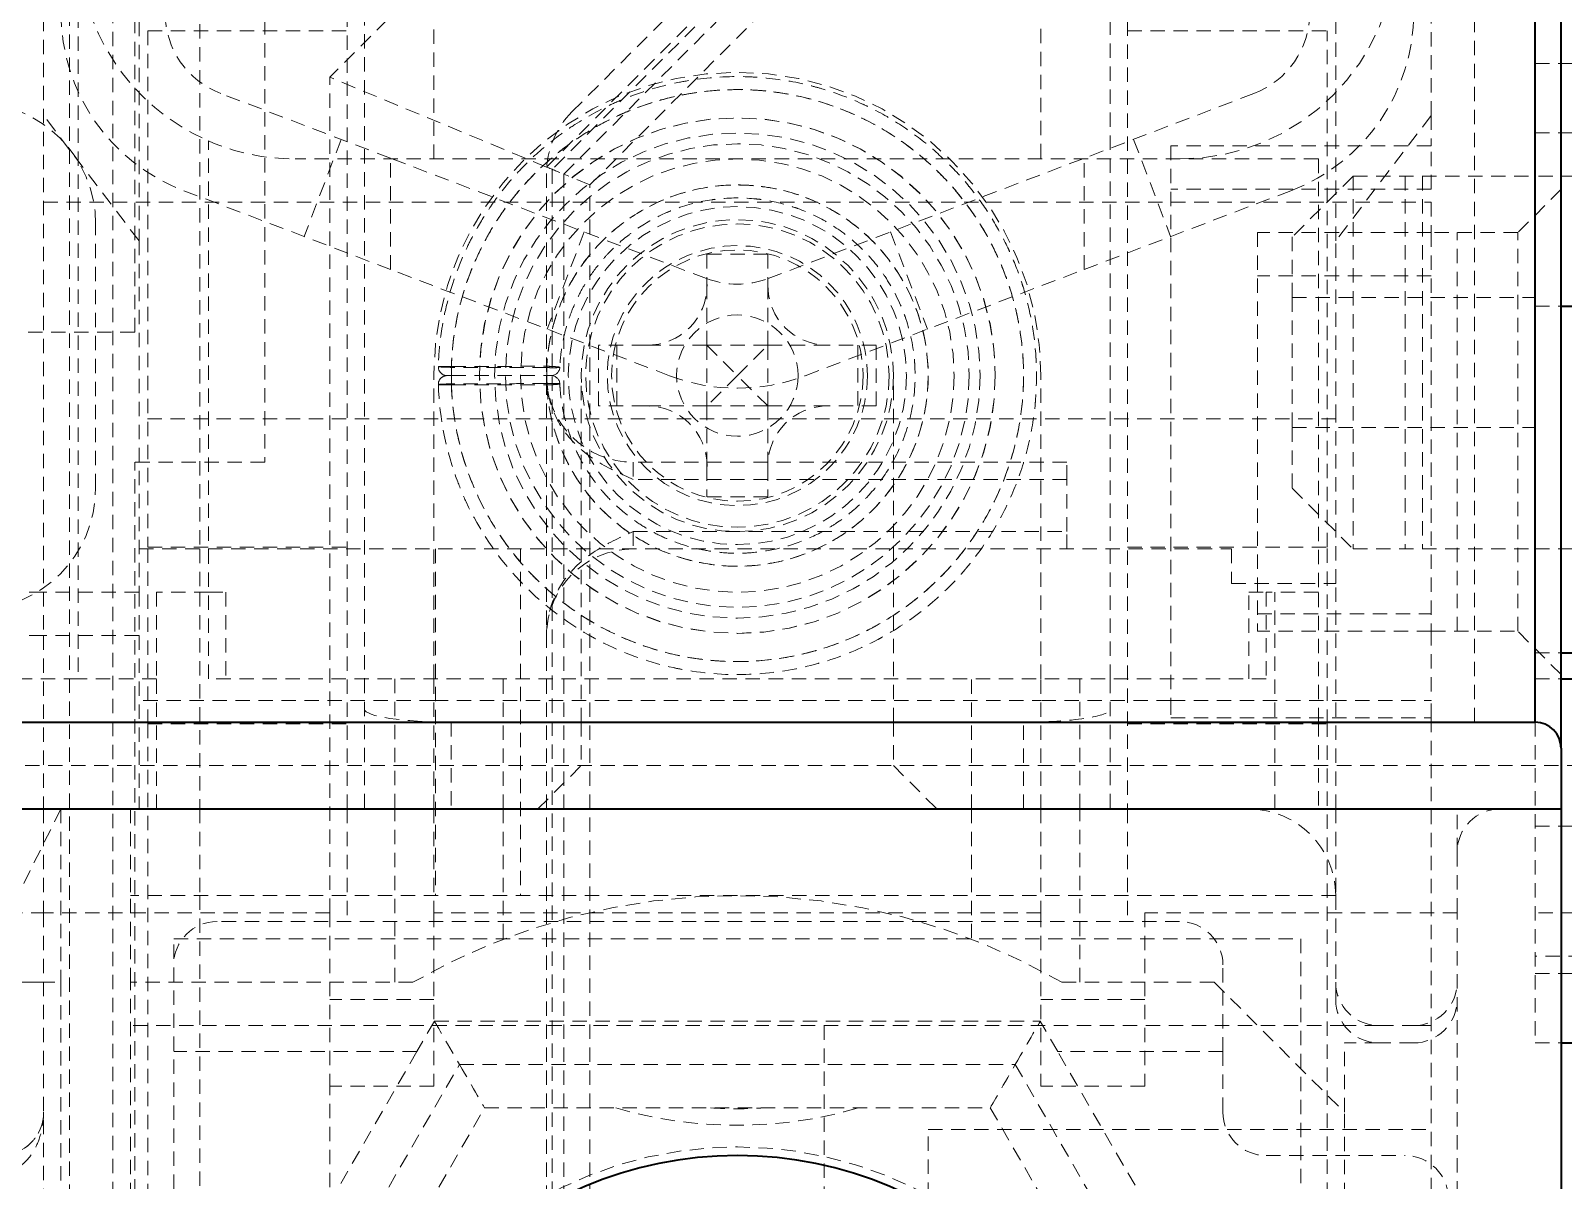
# Model space of a CAD drawing. Header units: inches. Extents: x 6934 to 18973, y 4254 to 7629.
# Drawn here: x 17126.13 to 17143.8, y 4833.67 to 4846.93 of the extents above; entities that cross this region are included whole.
import ezdxf

# ---------------------------------------------------------------- set-up
doc = ezdxf.new("R2010")
doc.units = ezdxf.units.IN
doc.header["$MEASUREMENT"] = 0
doc.linetypes.add('입력 정류부 ASSY$0$DASHED', pattern=[0.2067, 0.1654, -0.0413])
for name, color, linetype, lineweight, true_color in [('입력 정류부 ASSY$0$가려진 것(ISO)', 2, '입력 정류부 ASSY$0$DASHED', 18, 0xffff00), ('입력 정류부 ASSY$0$가려진 좁은 것(ISO)', 2, '입력 정류부 ASSY$0$DASHED', 18, 0xffff00), ('입력 정류부 ASSY$0$가시적인 것(ISO)', 3, 'Continuous', 40, 0x00ff00), ('입력 정류부 ASSY$0$가시적인 좁은 것(ISO)', 3, 'Continuous', 35, 0x00ff00)]:
    doc.layers.add(name, color=color, linetype=linetype, lineweight=lineweight, true_color=true_color)

# ---------------------------------------------------------------- blocks, each defined once
blk = doc.blocks.new('입력 정류부 ASSY')
at = {"layer": '입력 정류부 ASSY$0$가려진 것(ISO)'}
for p, q in [((488.704, 578.94), (488.704, 632.94)), ((475.704, 577.94), (475.704, 598.44)), ((484.704, 598.44), (484.704, 577.94)), ((488.204, 585.94), (488.204, 598.44)), ((472.604, 596.94), (472.604, 579.44)), ((474.754, 593.94), (474.754, 581.94)), ((473.254, 583.44), (473.254, 593.44)), ((480.294, 591.173), (475.504, 586.383)), ((478.297, 585.983), (482.926, 590.612)), ((473.304, 589.94), (473.304, 584.495)), ((487.104, 584.495), (487.104, 589.94)), ((472.504, 573.44), (472.504, 588.857)), ((472.204, 588.14), (472.204, 580.44)), ((478.504, 585.14), (481.504, 588.14)), ((475.904, 587.94), (475.904, 579.44)), ((484.504, 579.44), (484.504, 587.94)), ((474.004, 587.526), (474.004, 580.94)), ((473.404, 586.92), (475.704, 586.92)), ((473.404, 586.92), (473.404, 580.96)), ((476.704, 585.44), (476.704, 586.94)), ((483.704, 586.94), (483.704, 585.44)), ((484.704, 586.92), (487.004, 586.92)), ((487.004, 580.96), (487.004, 586.92)), ((489.404, 586.54), (494.004, 586.54)), ((475.504, 576.74), (475.504, 586.383)), ((478.004, 585.347), (475.504, 586.383)), ((476.204, 585.449), (474.248, 586.195)), ((486.16, 586.195), (484.204, 585.449)), ((473.304, 584.495), (472.204, 585.94)), ((488.204, 585.94), (487.104, 584.495)), ((488.204, 585.94), (488.204, 585.59)), ((474.104, 579.44), (474.104, 585.649)), ((475.635, 585.666), (475.208, 584.545)), ((484.774, 585.666), (485.201, 584.545)), ((488.204, 585.59), (485.204, 585.59)), ((485.204, 585.59), (485.204, 579.19)), ((488.204, 585.09), (488.204, 585.59)), ((489.404, 585.74), (490.904, 585.74)), ((486.904, 585.44), (475.104, 585.44)), ((476.204, 584.165), (476.204, 585.449)), ((479.848, 584.06), (476.204, 585.449)), ((480.56, 584.06), (484.204, 585.449)), ((484.204, 584.165), (484.204, 585.449)), ((486.904, 585.44), (486.904, 580.44)), ((478.504, 585.14), (478.204, 585.265)), ((487.304, 585.24), (486.604, 584.54)), ((487.304, 585.24), (489.404, 585.24)), ((487.304, 585.24), (487.304, 580.94)), ((487.904, 585.24), (487.904, 580.94)), ((488.104, 585.24), (488.104, 580.94)), ((490.404, 585.24), (489.404, 585.24)), ((473.821, 585.074), (476.204, 584.165)), ((478.504, 564.14), (478.504, 585.14)), ((484.204, 584.165), (486.588, 585.074)), ((488.204, 585.09), (485.204, 585.09)), ((489.704, 585.09), (489.204, 584.59)), ((472.204, 584.94), (488.204, 584.94)), ((488.204, 584.94), (488.204, 584.59)), ((472.804, 581.64), (472.804, 584.69)), ((478.438, 584.598), (478.011, 583.476)), ((481.97, 584.598), (482.398, 583.476)), ((486.204, 584.59), (486.204, 579.99)), ((488.204, 584.59), (486.204, 584.59)), ((486.604, 584.54), (486.604, 583.84)), ((488.204, 584.59), (488.204, 579.99)), ((489.204, 584.59), (488.204, 584.59)), ((488.504, 579.99), (488.504, 584.59)), ((489.204, 579.99), (489.204, 584.59)), ((473.304, 584.495), (473.304, 580.44)), ((479.854, 584.34), (479.854, 583.99)), ((480.554, 584.34), (479.854, 584.34)), ((480.554, 584.34), (480.554, 583.99)), ((487.104, 582.44), (487.104, 584.495)), ((479.421, 582.939), (476.204, 584.165)), ((480.988, 582.939), (484.204, 584.165)), ((479.854, 583.29), (479.854, 583.99)), ((480.554, 583.29), (480.554, 583.99)), ((488.204, 584.09), (486.204, 584.09)), ((486.604, 583.84), (489.404, 583.84)), ((486.604, 583.84), (486.604, 582.34)), ((489.404, 583.74), (489.704, 583.74)), ((473.254, 583.44), (471.754, 583.44)), ((478.604, 582.59), (478.604, 583.29)), ((479.154, 583.29), (478.604, 583.29)), ((479.854, 583.29), (479.154, 583.29)), ((480.554, 583.29), (479.854, 583.29)), ((479.854, 583.29), (480.204, 582.94)), ((479.854, 582.59), (479.854, 583.29)), ((480.204, 582.94), (480.554, 583.29)), ((480.554, 583.29), (481.254, 583.29)), ((480.554, 582.59), (480.554, 583.29)), ((481.804, 583.29), (481.254, 583.29)), ((481.804, 582.59), (481.804, 583.29)), ((476.704, 579.44), (476.704, 582.94)), ((478.057, 582.94), (478.007, 582.94)), ((478.404, 578.94), (478.404, 582.94)), ((480.204, 582.94), (479.854, 582.59)), ((480.554, 582.59), (480.204, 582.94)), ((482.004, 578.94), (482.004, 582.94)), ((483.704, 579.44), (483.704, 582.94)), ((479.154, 582.59), (478.604, 582.59)), ((479.854, 582.59), (479.154, 582.59)), ((480.554, 582.59), (479.854, 582.59)), ((479.854, 582.59), (479.854, 581.89)), ((480.554, 582.59), (481.254, 582.59)), ((480.554, 582.59), (480.554, 581.89)), ((481.804, 582.59), (481.254, 582.59)), ((487.104, 582.44), (473.304, 582.44)), ((487.104, 580.54), (487.104, 582.44)), ((486.604, 582.34), (489.404, 582.34)), ((486.604, 582.34), (486.604, 581.64)), ((473.254, 579.19), (473.254, 581.94)), ((474.754, 581.94), (473.254, 581.94)), ((484.004, 581.94), (479.004, 581.94)), ((479.854, 581.89), (479.854, 581.54)), ((480.554, 581.89), (480.554, 581.54)), ((484.004, 581.74), (484.004, 581.94)), ((484.004, 581.14), (484.004, 581.74)), ((480.554, 581.54), (479.854, 581.54)), ((486.604, 581.64), (487.304, 580.94)), ((484.004, 580.94), (484.004, 581.14)), ((473.304, 580.94), (485.904, 580.94)), ((473.404, 580.96), (475.704, 580.96)), ((473.404, 578.92), (473.404, 580.96)), ((474.004, 580.94), (474.004, 580.44)), ((476.724, 580.94), (476.724, 576.94)), ((477.704, 580.94), (477.704, 576.94)), ((484.704, 580.96), (487.004, 580.96)), ((485.904, 580.94), (485.904, 580.54)), ((487.004, 578.92), (487.004, 580.96)), ((487.304, 580.94), (489.404, 580.94)), ((489.404, 580.94), (490.904, 580.94)), ((485.904, 580.54), (487.104, 580.54)), ((487.104, 577.94), (487.104, 580.54)), ((472.204, 580.44), (470.204, 580.44)), ((473.304, 580.44), (472.204, 580.44)), ((472.204, 580.44), (472.204, 579.94)), ((473.304, 580.44), (473.304, 579.94)), ((473.504, 580.44), (473.504, 579.44)), ((474.104, 580.44), (473.504, 580.44)), ((474.104, 580.44), (474.304, 580.44)), ((474.304, 580.44), (474.304, 579.44)), ((486.104, 580.44), (486.304, 580.44)), ((486.104, 579.44), (486.104, 580.44)), ((486.904, 580.44), (486.304, 580.44)), ((486.304, 580.44), (486.304, 579.44)), ((486.904, 578.94), (486.904, 580.44)), ((486.204, 580.19), (488.204, 580.19)), ((472.204, 579.94), (470.204, 579.94)), ((473.304, 579.94), (472.204, 579.94)), ((472.204, 579.94), (472.204, 577.94)), ((473.304, 579.94), (473.304, 577.94)), ((488.204, 579.99), (486.204, 579.99)), ((488.204, 579.99), (489.204, 579.99)), ((488.204, 579.99), (488.204, 579.19)), ((489.704, 579.49), (489.204, 579.99)), ((489.404, 579.74), (489.704, 579.74)), ((472.604, 579.44), (469.804, 579.44)), ((473.504, 579.44), (472.604, 579.44)), ((473.504, 577.94), (473.504, 579.44)), ((486.304, 579.44), (474.104, 579.44)), ((475.904, 579.44), (475.904, 577.94)), ((476.254, 579.44), (476.254, 577.94)), ((476.704, 577.94), (476.704, 579.44)), ((483.704, 577.94), (483.704, 579.44)), ((484.154, 579.44), (484.154, 577.94)), ((484.504, 579.44), (484.504, 577.94)), ((476.704, 579.19), (473.254, 579.19)), ((473.254, 572.44), (473.254, 579.19)), ((476.704, 579.19), (483.704, 579.19)), ((485.204, 579.19), (483.704, 579.19)), ((485.204, 579.19), (485.204, 578.99)), ((485.204, 579.19), (488.204, 579.19)), ((488.204, 578.99), (488.204, 579.19)), ((473.404, 578.92), (475.704, 578.92)), ((473.404, 578.92), (473.404, 564.44)), ((478.404, 578.94), (478.404, 578.44)), ((482.004, 578.94), (482.004, 578.44)), ((484.704, 578.92), (487.004, 578.92)), ((485.204, 578.99), (488.204, 578.99)), ((486.904, 578.94), (486.904, 577.94)), ((487.004, 564.44), (487.004, 578.92)), ((488.204, 578.99), (488.204, 572.44)), ((489.404, 578.94), (489.404, 575.24)), ((490.204, 578.44), (435.004, 578.44)), ((477.904, 577.94), (478.404, 578.44)), ((482.004, 578.44), (482.504, 577.94)), ((472.404, 577.94), (471.957, 577.046)), ((472.204, 577.94), (472.204, 576.74)), ((472.404, 577.94), (472.404, 575.94)), ((473.204, 577.94), (473.204, 576.94)), ((474.004, 577.94), (474.004, 576.94)), ((475.704, 577.94), (475.704, 576.64)), ((476.254, 575.94), (476.254, 577.94)), ((476.704, 577.94), (476.704, 576.74)), ((483.704, 577.94), (483.704, 576.74)), ((484.154, 575.94), (484.154, 577.94)), ((484.704, 577.94), (484.704, 576.64)), ((487.104, 577.94), (487.104, 576.94)), ((488.504, 577.44), (488.504, 577.94)), ((489.404, 577.74), (490.904, 577.74)), ((488.504, 577.44), (488.504, 576.74)), ((473.204, 575.94), (473.204, 576.94)), ((480.204, 576.94), (473.204, 576.94)), ((474.004, 576.94), (474.004, 572.44)), ((487.104, 576.94), (480.204, 576.94)), ((487.104, 576.94), (487.104, 575.74)), ((470.204, 576.74), (472.204, 576.74)), ((475.504, 576.74), (472.204, 576.74)), ((472.204, 576.74), (472.204, 573.44)), ((475.504, 576.74), (475.504, 574.74)), ((483.704, 576.74), (476.704, 576.74)), ((476.704, 576.74), (476.704, 574.74)), ((483.704, 576.74), (483.704, 574.74)), ((488.504, 576.74), (484.904, 576.74)), ((484.904, 576.74), (484.904, 574.74)), ((488.504, 573.214), (488.504, 576.74)), ((490.404, 576.74), (489.404, 576.74)), ((485.304, 576.64), (474.204, 576.64)), ((473.704, 562.94), (473.704, 576.44)), ((473.704, 576.44), (486.704, 576.44)), ((486.704, 576.44), (486.704, 565.24)), ((485.804, 575.14), (485.804, 576.14)), ((489.404, 576.04), (494.004, 576.04)), ((472.204, 575.94), (471.704, 575.94)), ((471.904, 575.94), (472.404, 575.94)), ((472.404, 575.94), (472.404, 572.94)), ((473.204, 572.133), (473.204, 575.94)), ((476.463, 575.94), (473.204, 575.94)), ((485.704, 575.94), (483.946, 575.94)), ((485.704, 575.94), (487.204, 574.44)), ((476.704, 575.74), (475.504, 575.74)), ((484.904, 575.74), (483.704, 575.74)), ((487.204, 575.44), (473.204, 575.44)), ((476.711, 575.49), (476.509, 575.14)), ((476.711, 575.49), (483.697, 575.49)), ((481.204, 575.44), (481.204, 564.44)), ((483.899, 575.14), (483.697, 575.49)), ((487.604, 575.44), (487.204, 575.44)), ((487.604, 575.44), (488.004, 575.44)), ((488.204, 575.44), (488.004, 575.44)), ((487.204, 574.44), (487.204, 575.24)), ((487.604, 575.24), (487.204, 575.24)), ((488.004, 575.24), (487.604, 575.24)), ((489.404, 575.24), (489.704, 575.24)), ((476.509, 575.14), (473.704, 575.14)), ((476.509, 575.14), (474.704, 572.014)), ((487.046, 569.69), (483.899, 575.14)), ((485.804, 575.14), (483.899, 575.14)), ((485.804, 575.14), (485.804, 574.44)), ((475.504, 566.94), (475.504, 574.74)), ((476.704, 574.74), (475.504, 574.74)), ((484.904, 574.74), (483.704, 574.74)), ((474.373, 569.44), (477.289, 574.49)), ((477.289, 574.49), (483.12, 574.49)), ((483.12, 574.49), (486.036, 569.44)), ((487.204, 572.133), (487.204, 574.44)), ((482.404, 564.44), (482.404, 574.24)), ((482.404, 574.24), (488.204, 574.24)), ((486.304, 573.94), (487.904, 573.94))]:
    blk.add_line(p, q, dxfattribs=at)
for radius in [2.975, 1.95, 1.75, 1.5, 1.45, 0.7]:
    blk.add_circle((480.204, 582.94), radius, dxfattribs=at)
for centre, radius, start, end in [((475.104, 587.94), 2.5, 180, 246.4218), ((485.304, 587.94), 2.5, 270, 0), ((474.604, 587.129), 2.2, 180, 249.1342), ((474.604, 587.129), 1, 180, 249.1342), ((485.804, 587.129), 1, 290.8658, 0), ((485.804, 587.129), 2.2, 290.8658, 0), ((480.204, 582.94), 3.5, 0, 180), ((471.404, 584.69), 1.4, 0, 90), ((479.004, 585.276), 1, 135, 180), ((475.104, 587.94), 2.5, 246.4218, 270), ((480.204, 584.995), 1, 249.1342, 290.8658), ((476.856, 583.04), 0.1, 178.2883, 270.0044), ((476.856, 582.84), 0.1, 90.097, 181.748), ((479.004, 582.94), 1, 180, 270), ((478.057, 583.04), 0.1, 269.9958, 357.3334), ((478.057, 582.84), 0.1, 2.664, 89.9988), ((480.204, 584.995), 2.2, 249.1342, 290.8658), ((471.404, 581.64), 1.4, 270, 0), ((479.004, 579.94), 1, 90, 180), ((486.104, 576.94), 1, 0, 90), ((489.004, 577.44), 0.5, 90, 180), ((480.204, 569.44), 7.5, 60.0736, 119.9264), ((474.204, 576.14), 0.5, 90, 180), ((485.304, 576.14), 0.5, 0, 90), ((487.604, 575.94), 0.5, 180, 270), ((488.004, 575.94), 0.5, 270, 0), ((487.604, 575.74), 0.5, 180, 270), ((488.004, 575.74), 0.5, 270, 0), ((471.704, 574.44), 0.5, 270, 0), ((480.204, 579.29), 5, 253.7398, 286.2602), ((480.204, 579.29), 4.81, 266.3025, 273.6975), ((486.304, 574.44), 0.5, 180, 270), ((480.204, 569.44), 4.6, 55.1295, 124.8705), ((487.904, 573.44), 0.5, 0, 90)]:
    blk.add_arc(centre, radius, start, end, dxfattribs=at)
for centre, major_axis, ratio, start_param, end_param in [((478.004, 585.347), (0.5, -0.207), 0.00001, 4.712424, 5.12393), ((479.11, 584.035), (-0.542, 0.542), 0.941609, 2.386259, 3.896927), ((481.299, 584.035), (0.542, 0.542), 0.941609, 2.386259, 3.896927), ((479.11, 581.846), (-0.542, -0.542), 0.941609, 2.386259, 3.896927), ((481.299, 581.846), (0.542, -0.542), 0.941609, 2.386259, 3.896927), ((476.904, 579.092), (1, 0), 0.151515, 3.141593, 4.712389), ((483.504, 579.092), (-1, 0), 0.151515, 1.570796, 3.141593), ((477, 574.99), (0.289, -0.5), 0.000011, 3.141591, 4.712334), ((483.409, 574.99), (0.289, 0.5), 0.000011, 4.712444, 6.283188), ((477, 574.99), (0.289, -0.5), 0.000011, 4.712443, 6.283186), ((483.409, 574.99), (0.289, 0.5), 0.000011, 3.141591, 4.712334)]:
    blk.add_ellipse(centre, major_axis=major_axis, ratio=ratio, start_param=start_param, end_param=end_param, dxfattribs=at)
for points, knots in [([(476.756, 582.837), (476.769, 582.437), (476.85, 582.056), (476.979, 581.715), (477.009, 581.636), (477.042, 581.559), (477.076, 581.484), (477.231, 581.153), (477.43, 580.863), (477.651, 580.62), (477.696, 580.57), (477.742, 580.523), (477.789, 580.477), (478.024, 580.247), (478.277, 580.064), (478.535, 579.921), (478.58, 579.896), (478.626, 579.872), (478.672, 579.849), (478.938, 579.718), (479.206, 579.627), (479.467, 579.57), (479.506, 579.561), (479.545, 579.554), (479.584, 579.546), (479.848, 579.498), (480.103, 579.483), (480.346, 579.493), (480.377, 579.494), (480.407, 579.496), (480.438, 579.498), (480.682, 579.515), (480.913, 579.556), (481.133, 579.618), (481.156, 579.624), (481.178, 579.631), (481.201, 579.637), (481.423, 579.704), (481.633, 579.792), (481.826, 579.895), (481.842, 579.904), (481.857, 579.912), (481.872, 579.92), (482.067, 580.028), (482.243, 580.15), (482.398, 580.277), (482.407, 580.285), (482.416, 580.292), (482.425, 580.3), (482.58, 580.43), (482.713, 580.565), (482.83, 580.702), (482.835, 580.708), (482.839, 580.713), (482.843, 580.718), (482.963, 580.861), (483.066, 581.005), (483.157, 581.156), (483.248, 581.306), (483.327, 581.463), (483.393, 581.624), (483.46, 581.785), (483.513, 581.949), (483.554, 582.116), (483.596, 582.283), (483.624, 582.453), (483.64, 582.622), (483.64, 582.629), (483.641, 582.635), (483.641, 582.641), (483.655, 582.804), (483.657, 582.965), (483.65, 583.115), (483.649, 583.124), (483.649, 583.133), (483.648, 583.142), (483.64, 583.287), (483.623, 583.422), (483.599, 583.554), (483.597, 583.564), (483.595, 583.575), (483.593, 583.586), (483.569, 583.714), (483.537, 583.84), (483.499, 583.963), (483.495, 583.975), (483.491, 583.988), (483.487, 584), (483.449, 584.12), (483.404, 584.237), (483.352, 584.352), (483.346, 584.366), (483.339, 584.38), (483.333, 584.394), (483.281, 584.506), (483.223, 584.615), (483.159, 584.721), (483.15, 584.737), (483.14, 584.753), (483.13, 584.769), (483.066, 584.872), (482.995, 584.972), (482.917, 585.072), (482.903, 585.089), (482.89, 585.106), (482.875, 585.124), (482.796, 585.221), (482.709, 585.317), (482.612, 585.412), (482.592, 585.43), (482.572, 585.449), (482.552, 585.468), (482.453, 585.56), (482.345, 585.65), (482.226, 585.736), (482.199, 585.755), (482.171, 585.775), (482.143, 585.794), (482.023, 585.876), (481.892, 585.954), (481.75, 586.025), (481.714, 586.043), (481.677, 586.06), (481.64, 586.077), (481.496, 586.143), (481.342, 586.202), (481.178, 586.25), (481.131, 586.264), (481.083, 586.277), (481.035, 586.289), (480.87, 586.33), (480.694, 586.36), (480.507, 586.377), (480.449, 586.382), (480.389, 586.386), (480.329, 586.388), (480.139, 586.395), (479.94, 586.386), (479.74, 586.359), (479.672, 586.35), (479.604, 586.338), (479.536, 586.325), (479.342, 586.287), (479.151, 586.231), (478.974, 586.164), (478.907, 586.138), (478.841, 586.11), (478.777, 586.081), (478.616, 586.008), (478.467, 585.925), (478.331, 585.837), (478.273, 585.8), (478.218, 585.762), (478.165, 585.723), (478.042, 585.633), (477.93, 585.538), (477.828, 585.442), (477.782, 585.397), (477.737, 585.353), (477.695, 585.308), (477.605, 585.213), (477.524, 585.116), (477.451, 585.019), (477.414, 584.97), (477.378, 584.92), (477.345, 584.871), (477.28, 584.774), (477.221, 584.676), (477.166, 584.575), (477.137, 584.521), (477.109, 584.465), (477.083, 584.409), (477.035, 584.308), (476.992, 584.204), (476.954, 584.098), (476.932, 584.036), (476.912, 583.973), (476.893, 583.91), (476.863, 583.806), (476.837, 583.7), (476.816, 583.591), (476.803, 583.522), (476.792, 583.451), (476.782, 583.38), (476.768, 583.27), (476.759, 583.157), (476.756, 583.043)], [0, 0, 0, 0, 0.024622, 0.024622, 0.024622, 0.030303, 0.030303, 0.030303, 0.055496, 0.055496, 0.055496, 0.060606, 0.060606, 0.060606, 0.086353, 0.086353, 0.086353, 0.090909, 0.090909, 0.090909, 0.117235, 0.117235, 0.117235, 0.121212, 0.121212, 0.121212, 0.148097, 0.148097, 0.148097, 0.151515, 0.151515, 0.151515, 0.178966, 0.178966, 0.178966, 0.181818, 0.181818, 0.181818, 0.209864, 0.209864, 0.209864, 0.212121, 0.212121, 0.212121, 0.240738, 0.240738, 0.240738, 0.242424, 0.242424, 0.242424, 0.271594, 0.271594, 0.271594, 0.272727, 0.272727, 0.272727, 0.30303, 0.30303, 0.30303, 0.333333, 0.333333, 0.333333, 0.363636, 0.363636, 0.363636, 0.393939, 0.393939, 0.393939, 0.395069, 0.395069, 0.395069, 0.424242, 0.424242, 0.424242, 0.425984, 0.425984, 0.425984, 0.454545, 0.454545, 0.454545, 0.456839, 0.456839, 0.456839, 0.484848, 0.484848, 0.484848, 0.487702, 0.487702, 0.487702, 0.515152, 0.515152, 0.515152, 0.518576, 0.518576, 0.518576, 0.545455, 0.545455, 0.545455, 0.549471, 0.549471, 0.549471, 0.575758, 0.575758, 0.575758, 0.580333, 0.580333, 0.580333, 0.606061, 0.606061, 0.606061, 0.611186, 0.611186, 0.611186, 0.636364, 0.636364, 0.636364, 0.642067, 0.642067, 0.642067, 0.666667, 0.666667, 0.666667, 0.672932, 0.672932, 0.672932, 0.69697, 0.69697, 0.69697, 0.703838, 0.703838, 0.703838, 0.727273, 0.727273, 0.727273, 0.734583, 0.734583, 0.734583, 0.757576, 0.757576, 0.757576, 0.765429, 0.765429, 0.765429, 0.787879, 0.787879, 0.787879, 0.796458, 0.796458, 0.796458, 0.818182, 0.818182, 0.818182, 0.827297, 0.827297, 0.827297, 0.848485, 0.848485, 0.848485, 0.858228, 0.858228, 0.858228, 0.878788, 0.878788, 0.878788, 0.889098, 0.889098, 0.889098, 0.909091, 0.909091, 0.909091, 0.919866, 0.919866, 0.919866, 0.939394, 0.939394, 0.939394, 0.95086, 0.95086, 0.95086, 0.969697, 0.969697, 0.969697, 0.981595, 0.981595, 0.981595, 1, 1, 1, 1]), ([(478.157, 582.845), (478.158, 582.822), (478.159, 582.8), (478.161, 582.777), (478.167, 582.701), (478.177, 582.625), (478.192, 582.55), (478.197, 582.524), (478.202, 582.499), (478.208, 582.474), (478.224, 582.403), (478.245, 582.334), (478.269, 582.265), (478.279, 582.236), (478.29, 582.206), (478.302, 582.177), (478.327, 582.113), (478.357, 582.05), (478.389, 581.987), (478.406, 581.955), (478.425, 581.922), (478.444, 581.89), (478.478, 581.833), (478.515, 581.776), (478.557, 581.721), (478.582, 581.686), (478.61, 581.651), (478.639, 581.616), (478.682, 581.565), (478.729, 581.515), (478.78, 581.465), (478.819, 581.428), (478.86, 581.392), (478.903, 581.356), (478.956, 581.313), (479.013, 581.271), (479.073, 581.231), (479.127, 581.195), (479.185, 581.16), (479.246, 581.128), (479.307, 581.096), (479.372, 581.065), (479.44, 581.038), (479.513, 581.009), (479.59, 580.983), (479.67, 580.961), (479.739, 580.943), (479.81, 580.927), (479.883, 580.916), (479.977, 580.901), (480.074, 580.892), (480.174, 580.89), (480.246, 580.889), (480.318, 580.892), (480.391, 580.899), (480.503, 580.909), (480.617, 580.929), (480.726, 580.958), (480.787, 580.974), (480.847, 580.993), (480.905, 581.014), (481.014, 581.054), (481.116, 581.101), (481.212, 581.155), (481.257, 581.181), (481.301, 581.208), (481.343, 581.236), (481.439, 581.3), (481.528, 581.371), (481.613, 581.451), (481.646, 581.482), (481.678, 581.514), (481.709, 581.548), (481.795, 581.641), (481.876, 581.746), (481.949, 581.864), (481.971, 581.9), (481.992, 581.936), (482.012, 581.974), (482.084, 582.107), (482.143, 582.255), (482.185, 582.413), (482.195, 582.449), (482.204, 582.485), (482.211, 582.522), (482.247, 582.694), (482.261, 582.875), (482.251, 583.048), (482.25, 583.075), (482.248, 583.101), (482.246, 583.128), (482.229, 583.306), (482.191, 583.471), (482.138, 583.622), (482.132, 583.637), (482.127, 583.652), (482.121, 583.667), (482.062, 583.822), (481.989, 583.96), (481.907, 584.082), (481.903, 584.088), (481.899, 584.094), (481.895, 584.1), (481.808, 584.226), (481.713, 584.336), (481.61, 584.432), (481.508, 584.529), (481.398, 584.612), (481.28, 584.685), (481.275, 584.689), (481.27, 584.692), (481.264, 584.695), (481.151, 584.764), (481.028, 584.822), (480.901, 584.868), (480.889, 584.873), (480.876, 584.877), (480.864, 584.881), (480.742, 584.923), (480.615, 584.953), (480.479, 584.972), (480.459, 584.975), (480.438, 584.977), (480.418, 584.979), (480.286, 584.993), (480.146, 584.995), (480, 584.98), (479.971, 584.977), (479.94, 584.973), (479.91, 584.969), (479.771, 584.949), (479.629, 584.913), (479.496, 584.864), (479.46, 584.851), (479.423, 584.836), (479.388, 584.821), (479.269, 584.769), (479.158, 584.707), (479.058, 584.64), (479.023, 584.616), (478.988, 584.591), (478.956, 584.566), (478.869, 584.5), (478.792, 584.429), (478.723, 584.357), (478.692, 584.325), (478.663, 584.293), (478.636, 584.26), (478.578, 584.191), (478.527, 584.121), (478.48, 584.05), (478.456, 584.011), (478.433, 583.973), (478.411, 583.934), (478.373, 583.865), (478.34, 583.796), (478.311, 583.726), (478.292, 583.68), (478.275, 583.635), (478.26, 583.589), (478.238, 583.523), (478.219, 583.458), (478.204, 583.39), (478.193, 583.338), (478.183, 583.285), (478.175, 583.232), (478.166, 583.167), (478.16, 583.101), (478.157, 583.036)], [0, 0, 0, 0, 0.007873, 0.007873, 0.007873, 0.034483, 0.034483, 0.034483, 0.043596, 0.043596, 0.043596, 0.068966, 0.068966, 0.068966, 0.079834, 0.079834, 0.079834, 0.103448, 0.103448, 0.103448, 0.11587, 0.11587, 0.11587, 0.137931, 0.137931, 0.137931, 0.151816, 0.151816, 0.151816, 0.172414, 0.172414, 0.172414, 0.187975, 0.187975, 0.187975, 0.206897, 0.206897, 0.206897, 0.224016, 0.224016, 0.224016, 0.241379, 0.241379, 0.241379, 0.260054, 0.260054, 0.260054, 0.275862, 0.275862, 0.275862, 0.296003, 0.296003, 0.296003, 0.310345, 0.310345, 0.310345, 0.33245, 0.33245, 0.33245, 0.344828, 0.344828, 0.344828, 0.368303, 0.368303, 0.368303, 0.37931, 0.37931, 0.37931, 0.404188, 0.404188, 0.404188, 0.413793, 0.413793, 0.413793, 0.440299, 0.440299, 0.440299, 0.448276, 0.448276, 0.448276, 0.476371, 0.476371, 0.476371, 0.482759, 0.482759, 0.482759, 0.512599, 0.512599, 0.512599, 0.517241, 0.517241, 0.517241, 0.548568, 0.548568, 0.548568, 0.551724, 0.551724, 0.551724, 0.58462, 0.58462, 0.58462, 0.586207, 0.586207, 0.586207, 0.62069, 0.62069, 0.62069, 0.655172, 0.655172, 0.655172, 0.656691, 0.656691, 0.656691, 0.689655, 0.689655, 0.689655, 0.69283, 0.69283, 0.69283, 0.724138, 0.724138, 0.724138, 0.728789, 0.728789, 0.728789, 0.758621, 0.758621, 0.758621, 0.764743, 0.764743, 0.764743, 0.793103, 0.793103, 0.793103, 0.800968, 0.800968, 0.800968, 0.827586, 0.827586, 0.827586, 0.837049, 0.837049, 0.837049, 0.862069, 0.862069, 0.862069, 0.873144, 0.873144, 0.873144, 0.896552, 0.896552, 0.896552, 0.909086, 0.909086, 0.909086, 0.931034, 0.931034, 0.931034, 0.9453, 0.9453, 0.9453, 0.965517, 0.965517, 0.965517, 0.981127, 0.981127, 0.981127, 1, 1, 1, 1]), ([(476.856, 582.94), (476.856, 582.94), (476.857, 582.94), (476.86, 582.94), (476.867, 582.94), (476.876, 582.94), (476.89, 582.94), (476.9, 582.94), (476.906, 582.94)], [0.0000021, 0.0000021, 0.0000021, 0.0000021, 0.1666667, 0.3333333, 0.5, 0.6666667, 0.8333333, 1, 1, 1, 1]), ([(476.906, 582.94), (477.027, 582.94), (477.148, 582.94), (477.271, 582.94), (477.395, 582.94), (477.522, 582.94), (477.645, 582.94), (477.655, 582.94), (477.664, 582.94), (477.674, 582.94), (477.787, 582.94), (477.897, 582.94), (478.007, 582.94)], [0, 0, 0, 0, 0.333333, 0.333333, 0.333333, 0.666667, 0.666667, 0.666667, 0.69247, 0.69247, 0.69247, 1, 1, 1, 1]), ([(479.004, 581.74), (478.871, 581.8), (478.724, 581.866), (478.456, 582.034), (478.336, 582.138), (478.172, 582.343), (478.104, 582.464), (478.028, 582.679), (478.004, 582.811), (478.004, 582.923)], [-0.6097237, -0.6097237, -0.6097237, -0.6097237, -0.5658692, -0.5658692, -0.5220148, -0.5220148, -0.4872055, -0.4872055, -0.4535739, -0.4535739, -0.4535739, -0.4535739]), ([(478.004, 579.957), (478.004, 580.069), (478.028, 580.202), (478.104, 580.417), (478.172, 580.538), (478.336, 580.743), (478.456, 580.846), (478.724, 581.015), (478.871, 581.081), (479.004, 581.14)], [-0.1561497, -0.1561497, -0.1561497, -0.1561497, -0.1225181, -0.1225181, -0.0877089, -0.0877089, -0.0438544, -0.0438544, 0, 0, 0, 0])]:
    blk.add_open_spline(points, degree=3, knots=knots, dxfattribs=at)
for points in [[(472.173, 574.266), (472.192, 574.316), (472.202, 574.368), (472.204, 574.421)], [(472.002, 574.039), (472.044, 574.07), (472.079, 574.106), (472.107, 574.144)]]:
    blk.add_open_spline(points, degree=3, dxfattribs=at)
at = {"layer": '입력 정류부 ASSY$0$가려진 좁은 것(ISO)'}
for p, q in [((478.004, 585.347), (481.26, 588.604)), ((481.404, 588.654), (478.07, 585.32)), ((478.204, 585.265), (481.357, 588.417)), ((473.004, 572.94), (473.004, 588.334)), ((478.004, 564.14), (478.004, 585.347)), ((478.07, 585.32), (478.07, 566.94)), ((478.204, 564.14), (478.204, 585.265)), ((478.815, 583.29), (478.815, 582.59)), ((481.593, 583.29), (481.593, 582.59)), ((479.004, 581.94), (479.004, 581.74)), ((484.004, 581.74), (479.004, 581.74)), ((479.004, 581.14), (484.004, 581.14)), ((479.004, 581.14), (479.004, 580.94)), ((474.004, 580.44), (474.004, 577.94)), ((486.404, 577.94), (486.404, 580.44)), ((477.504, 577.94), (477.504, 579.44)), ((482.904, 577.94), (482.904, 579.44)), ((489.404, 579.44), (489.704, 579.44)), ((476.904, 578.94), (476.904, 577.94)), ((483.504, 577.94), (483.504, 578.94)), ((477.504, 577.94), (477.504, 576.437)), ((482.904, 577.94), (482.904, 576.437)), ((493.404, 576.24), (489.404, 576.24)), ((473.796, 569.44), (477, 574.99)), ((477, 574.99), (483.409, 574.99)), ((483.409, 574.99), (486.613, 569.44))]:
    blk.add_line(p, q, dxfattribs=at)
for radius in [2.974, 2.799, 2.675, 2.5, 1.8]:
    blk.add_circle((480.204, 582.94), radius, dxfattribs=at)
for centre, major_axis, ratio, start_param, end_param in [((476.906, 583.04), (-0.15, 0.003), 0.034881, 4.711789, 6.282886), ((476.906, 583.04), (-0.15, 0.003), 0.034478, 6.282869, 7.853453), ((476.906, 583.04), (0, -0.1), 0.001693, 6.283185, 7.906957), ((476.906, 583.04), (0, -0.1), 0.001522, 4.765369, 6.283183), ((476.906, 582.84), (0, 0.1), 0.001522, 0.000002, 1.517816), ((476.906, 582.84), (0, 0.1), 0.001693, 4.65941, 6.28319), ((478.007, 583.04), (0, -0.1), 0.00333, 4.79173, 6.283194), ((478.007, 582.84), (0, 0.1), 0.00333, 6.283183, 7.774637), ((478.007, 583.04), (0, -0.1), 0.003903, 0.003581, 1.65011), ((478.007, 582.84), (0, 0.1), 0.003903, 4.633078, 6.28318), ((476.906, 582.84), (-0.15, -0.003), 0.034434, 4.712902, 6.282737)]:
    blk.add_ellipse(centre, major_axis=major_axis, ratio=ratio, start_param=start_param, end_param=end_param, dxfattribs=at)
for points, knots in [([(476.906, 582.835), (476.919, 582.451), (476.998, 582.087), (477.123, 581.761), (477.151, 581.686), (477.182, 581.613), (477.215, 581.542), (477.363, 581.224), (477.555, 580.948), (477.768, 580.715), (477.81, 580.668), (477.854, 580.623), (477.898, 580.58), (478.124, 580.359), (478.367, 580.184), (478.614, 580.049), (478.658, 580.025), (478.701, 580.002), (478.745, 579.981), (478.999, 579.855), (479.256, 579.769), (479.506, 579.715), (479.544, 579.707), (479.581, 579.7), (479.618, 579.693), (479.871, 579.647), (480.115, 579.633), (480.348, 579.643), (480.377, 579.645), (480.406, 579.646), (480.434, 579.648), (480.668, 579.665), (480.89, 579.705), (481.1, 579.764), (481.121, 579.77), (481.143, 579.776), (481.164, 579.783), (481.376, 579.848), (481.578, 579.932), (481.763, 580.031), (481.777, 580.039), (481.791, 580.047), (481.806, 580.055), (481.992, 580.158), (482.16, 580.276), (482.308, 580.398), (482.317, 580.405), (482.325, 580.412), (482.333, 580.419), (482.482, 580.544), (482.609, 580.674), (482.721, 580.806), (482.725, 580.81), (482.729, 580.815), (482.733, 580.82), (482.847, 580.956), (482.945, 581.095), (483.032, 581.239), (483.118, 581.383), (483.194, 581.533), (483.257, 581.687), (483.32, 581.841), (483.371, 581.998), (483.41, 582.158), (483.411, 582.162), (483.412, 582.165), (483.413, 582.169), (483.45, 582.325), (483.477, 582.484), (483.491, 582.642), (483.491, 582.649), (483.492, 582.656), (483.493, 582.662), (483.505, 582.817), (483.507, 582.971), (483.5, 583.114), (483.499, 583.123), (483.499, 583.132), (483.498, 583.141), (483.49, 583.279), (483.474, 583.408), (483.451, 583.533), (483.449, 583.544), (483.447, 583.555), (483.445, 583.565), (483.421, 583.688), (483.391, 583.808), (483.354, 583.924), (483.35, 583.937), (483.346, 583.949), (483.342, 583.962), (483.305, 584.076), (483.262, 584.187), (483.213, 584.296), (483.207, 584.31), (483.2, 584.324), (483.193, 584.338), (483.144, 584.444), (483.089, 584.548), (483.027, 584.649), (483.018, 584.665), (483.008, 584.68), (482.999, 584.696), (482.937, 584.794), (482.87, 584.889), (482.795, 584.984), (482.782, 585.001), (482.768, 585.018), (482.754, 585.035), (482.679, 585.127), (482.595, 585.218), (482.503, 585.308), (482.484, 585.327), (482.464, 585.345), (482.444, 585.363), (482.35, 585.451), (482.247, 585.536), (482.134, 585.618), (482.107, 585.637), (482.08, 585.656), (482.053, 585.674), (481.938, 585.752), (481.813, 585.825), (481.679, 585.893), (481.643, 585.91), (481.607, 585.928), (481.57, 585.944), (481.433, 586.006), (481.287, 586.062), (481.131, 586.107), (481.085, 586.121), (481.039, 586.134), (480.991, 586.145), (480.834, 586.184), (480.668, 586.213), (480.49, 586.228), (480.433, 586.233), (480.375, 586.236), (480.316, 586.238), (480.135, 586.244), (479.947, 586.236), (479.757, 586.21), (479.691, 586.201), (479.624, 586.189), (479.557, 586.176), (479.373, 586.139), (479.193, 586.086), (479.025, 586.022), (478.958, 585.997), (478.894, 585.97), (478.832, 585.942), (478.679, 585.872), (478.538, 585.793), (478.409, 585.709), (478.353, 585.673), (478.299, 585.635), (478.247, 585.597), (478.131, 585.511), (478.025, 585.421), (477.929, 585.33), (477.883, 585.287), (477.84, 585.243), (477.798, 585.199), (477.714, 585.109), (477.637, 585.017), (477.568, 584.925), (477.532, 584.877), (477.497, 584.829), (477.465, 584.78), (477.403, 584.689), (477.347, 584.596), (477.296, 584.5), (477.268, 584.447), (477.241, 584.393), (477.215, 584.338), (477.17, 584.242), (477.13, 584.143), (477.094, 584.044), (477.073, 583.983), (477.053, 583.922), (477.035, 583.86), (477.006, 583.762), (476.982, 583.662), (476.963, 583.558), (476.95, 583.491), (476.939, 583.423), (476.93, 583.353), (476.917, 583.249), (476.909, 583.143), (476.906, 583.035)], [0, 0, 0, 0, 0.024652, 0.024652, 0.024652, 0.030303, 0.030303, 0.030303, 0.055533, 0.055533, 0.055533, 0.060606, 0.060606, 0.060606, 0.086396, 0.086396, 0.086396, 0.090909, 0.090909, 0.090909, 0.117285, 0.117285, 0.117285, 0.121212, 0.121212, 0.121212, 0.148153, 0.148153, 0.148153, 0.151515, 0.151515, 0.151515, 0.179029, 0.179029, 0.179029, 0.181818, 0.181818, 0.181818, 0.209932, 0.209932, 0.209932, 0.212121, 0.212121, 0.212121, 0.240813, 0.240813, 0.240813, 0.242424, 0.242424, 0.242424, 0.271676, 0.271676, 0.271676, 0.272727, 0.272727, 0.272727, 0.30303, 0.30303, 0.30303, 0.333333, 0.333333, 0.333333, 0.363636, 0.363636, 0.363636, 0.364308, 0.364308, 0.364308, 0.393939, 0.393939, 0.393939, 0.395176, 0.395176, 0.395176, 0.424242, 0.424242, 0.424242, 0.426098, 0.426098, 0.426098, 0.454545, 0.454545, 0.454545, 0.456959, 0.456959, 0.456959, 0.484848, 0.484848, 0.484848, 0.487828, 0.487828, 0.487828, 0.515152, 0.515152, 0.515152, 0.518709, 0.518709, 0.518709, 0.545455, 0.545455, 0.545455, 0.549611, 0.549611, 0.549611, 0.575758, 0.575758, 0.575758, 0.580479, 0.580479, 0.580479, 0.606061, 0.606061, 0.606061, 0.611338, 0.611338, 0.611338, 0.636364, 0.636364, 0.636364, 0.642225, 0.642225, 0.642225, 0.666667, 0.666667, 0.666667, 0.673097, 0.673097, 0.673097, 0.69697, 0.69697, 0.69697, 0.70401, 0.70401, 0.70401, 0.727273, 0.727273, 0.727273, 0.734758, 0.734758, 0.734758, 0.757576, 0.757576, 0.757576, 0.765612, 0.765612, 0.765612, 0.787879, 0.787879, 0.787879, 0.796651, 0.796651, 0.796651, 0.818182, 0.818182, 0.818182, 0.827493, 0.827493, 0.827493, 0.848485, 0.848485, 0.848485, 0.858432, 0.858432, 0.858432, 0.878788, 0.878788, 0.878788, 0.889307, 0.889307, 0.889307, 0.909091, 0.909091, 0.909091, 0.920081, 0.920081, 0.920081, 0.939394, 0.939394, 0.939394, 0.951084, 0.951084, 0.951084, 0.969697, 0.969697, 0.969697, 0.981821, 0.981821, 0.981821, 1, 1, 1, 1]), ([(476.906, 582.846), (476.913, 582.603), (476.946, 582.373), (476.998, 582.16), (477.049, 581.947), (477.119, 581.752), (477.201, 581.573), (477.282, 581.394), (477.375, 581.232), (477.476, 581.085), (477.55, 580.975), (477.628, 580.874), (477.709, 580.781), (477.736, 580.749), (477.764, 580.718), (477.792, 580.688), (477.902, 580.571), (478.015, 580.467), (478.13, 580.374), (478.245, 580.281), (478.362, 580.198), (478.485, 580.123), (478.608, 580.048), (478.737, 579.981), (478.869, 579.922), (479.001, 579.864), (479.137, 579.814), (479.276, 579.773), (479.415, 579.733), (479.557, 579.701), (479.705, 579.678), (479.814, 579.662), (479.927, 579.65), (480.044, 579.644), (480.087, 579.642), (480.13, 579.641), (480.174, 579.64), (480.339, 579.639), (480.512, 579.651), (480.677, 579.674), (480.842, 579.698), (481, 579.733), (481.154, 579.78), (481.308, 579.826), (481.458, 579.884), (481.604, 579.952), (481.749, 580.02), (481.889, 580.098), (482.026, 580.189), (482.163, 580.279), (482.296, 580.381), (482.427, 580.501), (482.444, 580.517), (482.461, 580.533), (482.478, 580.549), (482.592, 580.657), (482.704, 580.778), (482.809, 580.914), (482.93, 581.07), (483.043, 581.246), (483.135, 581.423), (483.227, 581.601), (483.299, 581.78), (483.354, 581.955), (483.409, 582.131), (483.446, 582.303), (483.47, 582.466), (483.494, 582.629), (483.504, 582.783), (483.504, 582.928), (483.505, 583.072), (483.496, 583.207), (483.48, 583.336), (483.465, 583.465), (483.442, 583.589), (483.413, 583.71), (483.384, 583.832), (483.348, 583.951), (483.306, 584.067), (483.264, 584.183), (483.215, 584.297), (483.16, 584.408), (483.105, 584.519), (483.043, 584.627), (482.975, 584.733), (482.907, 584.838), (482.832, 584.941), (482.748, 585.043), (482.669, 585.138), (482.582, 585.232), (482.486, 585.324), (482.479, 585.331), (482.471, 585.338), (482.464, 585.345), (482.358, 585.444), (482.242, 585.541), (482.111, 585.634), (481.98, 585.726), (481.834, 585.815), (481.675, 585.895), (481.515, 585.974), (481.341, 586.044), (481.163, 586.098), (480.986, 586.152), (480.803, 586.19), (480.628, 586.213), (480.453, 586.236), (480.285, 586.243), (480.129, 586.239), (480.104, 586.239), (480.079, 586.238), (480.054, 586.237), (479.927, 586.231), (479.808, 586.219), (479.693, 586.2), (479.556, 586.179), (479.425, 586.15), (479.299, 586.114), (479.172, 586.077), (479.05, 586.034), (478.932, 585.985), (478.814, 585.936), (478.7, 585.88), (478.589, 585.818), (478.479, 585.756), (478.373, 585.688), (478.27, 585.614), (478.167, 585.539), (478.067, 585.458), (477.968, 585.367), (477.883, 585.288), (477.798, 585.202), (477.716, 585.107), (477.702, 585.091), (477.688, 585.075), (477.674, 585.059), (477.579, 584.945), (477.486, 584.818), (477.399, 584.679), (477.313, 584.539), (477.232, 584.386), (477.162, 584.219), (477.092, 584.052), (477.032, 583.871), (476.987, 583.675), (476.942, 583.479), (476.913, 583.268), (476.906, 583.046)], [0, 0, 0, 0, 0.023256, 0.023256, 0.023256, 0.046512, 0.046512, 0.046512, 0.069767, 0.069767, 0.069767, 0.087069, 0.087069, 0.087069, 0.093023, 0.093023, 0.093023, 0.116279, 0.116279, 0.116279, 0.139535, 0.139535, 0.139535, 0.162791, 0.162791, 0.162791, 0.186047, 0.186047, 0.186047, 0.209302, 0.209302, 0.209302, 0.226308, 0.226308, 0.226308, 0.232558, 0.232558, 0.232558, 0.255814, 0.255814, 0.255814, 0.27907, 0.27907, 0.27907, 0.302326, 0.302326, 0.302326, 0.325581, 0.325581, 0.325581, 0.348837, 0.348837, 0.348837, 0.351881, 0.351881, 0.351881, 0.372093, 0.372093, 0.372093, 0.395349, 0.395349, 0.395349, 0.418605, 0.418605, 0.418605, 0.44186, 0.44186, 0.44186, 0.465116, 0.465116, 0.465116, 0.488372, 0.488372, 0.488372, 0.511628, 0.511628, 0.511628, 0.534884, 0.534884, 0.534884, 0.55814, 0.55814, 0.55814, 0.581395, 0.581395, 0.581395, 0.604651, 0.604651, 0.604651, 0.626264, 0.626264, 0.626264, 0.627907, 0.627907, 0.627907, 0.651163, 0.651163, 0.651163, 0.674419, 0.674419, 0.674419, 0.697674, 0.697674, 0.697674, 0.72093, 0.72093, 0.72093, 0.744186, 0.744186, 0.744186, 0.747968, 0.747968, 0.747968, 0.767442, 0.767442, 0.767442, 0.790698, 0.790698, 0.790698, 0.813953, 0.813953, 0.813953, 0.837209, 0.837209, 0.837209, 0.860465, 0.860465, 0.860465, 0.883721, 0.883721, 0.883721, 0.903651, 0.903651, 0.903651, 0.906977, 0.906977, 0.906977, 0.930233, 0.930233, 0.930233, 0.953488, 0.953488, 0.953488, 0.976744, 0.976744, 0.976744, 1, 1, 1, 1]), ([(476.906, 583.046), (477.018, 583.046), (477.13, 583.046), (477.244, 583.046), (477.254, 583.046), (477.263, 583.046), (477.272, 583.046), (477.396, 583.046), (477.522, 583.047), (477.646, 583.047), (477.769, 583.047), (477.889, 583.048), (478.007, 583.048)], [0, 0, 0, 0, 0.3084484, 0.3084484, 0.3084484, 0.3333333, 0.3333333, 0.3333333, 0.6666667, 0.6666667, 0.6666667, 1, 1, 1, 1]), ([(478.006, 583.032), (477.891, 583.033), (477.777, 583.033), (477.662, 583.033), (477.653, 583.033), (477.644, 583.033), (477.635, 583.033), (477.511, 583.034), (477.387, 583.034), (477.265, 583.034), (477.262, 583.034), (477.258, 583.034), (477.255, 583.034), (477.136, 583.035), (477.02, 583.035), (476.906, 583.035)], [0, 0, 0, 0, 0.3095343, 0.3095343, 0.3095343, 0.3333333, 0.3333333, 0.3333333, 0.6666667, 0.6666667, 0.6666667, 0.6758105, 0.6758105, 0.6758105, 1, 1, 1, 1]), ([(478.157, 583.036), (478.157, 583.035), (478.156, 583.035), (478.156, 583.035), (478.155, 583.035), (478.154, 583.034), (478.153, 583.034), (478.152, 583.034), (478.151, 583.034), (478.149, 583.033), (478.147, 583.033), (478.145, 583.033), (478.143, 583.033), (478.14, 583.032), (478.137, 583.032), (478.133, 583.032), (478.13, 583.032), (478.127, 583.032), (478.124, 583.032), (478.119, 583.031), (478.114, 583.031), (478.108, 583.031), (478.104, 583.031), (478.099, 583.031), (478.095, 583.031), (478.088, 583.031), (478.08, 583.031), (478.072, 583.031), (478.067, 583.031), (478.061, 583.031), (478.055, 583.031), (478.046, 583.031), (478.036, 583.032), (478.026, 583.032), (478.02, 583.032), (478.013, 583.032), (478.006, 583.032)], [0, 0, 0, 0, 0.0881248, 0.0881248, 0.0881248, 0.1666667, 0.1666667, 0.1666667, 0.2574609, 0.2574609, 0.2574609, 0.3333333, 0.3333333, 0.3333333, 0.4269639, 0.4269639, 0.4269639, 0.5, 0.5, 0.5, 0.5964364, 0.5964364, 0.5964364, 0.6666667, 0.6666667, 0.6666667, 0.7658674, 0.7658674, 0.7658674, 0.8333333, 0.8333333, 0.8333333, 0.9352208, 0.9352208, 0.9352208, 1, 1, 1, 1]), ([(478.007, 583.048), (478.012, 583.048), (478.017, 583.048), (478.023, 583.048), (478.028, 583.048), (478.032, 583.047), (478.037, 583.047), (478.043, 583.047), (478.049, 583.047), (478.055, 583.046), (478.059, 583.046), (478.064, 583.046), (478.069, 583.046), (478.075, 583.045), (478.081, 583.045), (478.087, 583.045), (478.091, 583.044), (478.096, 583.044), (478.1, 583.044), (478.106, 583.043), (478.112, 583.043), (478.117, 583.042), (478.121, 583.042), (478.125, 583.042), (478.128, 583.041), (478.133, 583.041), (478.138, 583.04), (478.141, 583.04), (478.144, 583.039), (478.146, 583.039), (478.149, 583.038), (478.152, 583.038), (478.154, 583.037), (478.155, 583.037), (478.156, 583.036), (478.157, 583.036), (478.157, 583.036)], [0, 0, 0, 0, 0.088703, 0.088703, 0.088703, 0.166667, 0.166667, 0.166667, 0.257873, 0.257873, 0.257873, 0.333333, 0.333333, 0.333333, 0.427213, 0.427213, 0.427213, 0.5, 0.5, 0.5, 0.596524, 0.596524, 0.596524, 0.666667, 0.666667, 0.666667, 0.765794, 0.765794, 0.765794, 0.833333, 0.833333, 0.833333, 0.934976, 0.934976, 0.934976, 1, 1, 1, 1]), ([(476.756, 582.837), (476.756, 582.837), (476.757, 582.837), (476.758, 582.836), (476.758, 582.836), (476.759, 582.836), (476.759, 582.836), (476.761, 582.836), (476.763, 582.836), (476.767, 582.835), (476.768, 582.835), (476.769, 582.835), (476.77, 582.835), (476.774, 582.835), (476.779, 582.835), (476.786, 582.835), (476.787, 582.835), (476.788, 582.835), (476.789, 582.835), (476.797, 582.834), (476.806, 582.834), (476.817, 582.834), (476.817, 582.834), (476.818, 582.834), (476.819, 582.834), (476.83, 582.834), (476.843, 582.834), (476.858, 582.834), (476.873, 582.834), (476.889, 582.835), (476.906, 582.835)], [0, 0, 0, 0, 0.112388, 0.112388, 0.112388, 0.166667, 0.166667, 0.166667, 0.293725, 0.293725, 0.293725, 0.333333, 0.333333, 0.333333, 0.475182, 0.475182, 0.475182, 0.5, 0.5, 0.5, 0.656615, 0.656615, 0.656615, 0.666667, 0.666667, 0.666667, 0.833333, 0.833333, 0.833333, 1, 1, 1, 1]), ([(478.006, 582.848), (477.883, 582.848), (477.759, 582.847), (477.636, 582.847), (477.512, 582.847), (477.387, 582.846), (477.265, 582.846), (477.143, 582.846), (477.024, 582.846), (476.906, 582.846)], [0, 0, 0, 0, 0.3333333, 0.3333333, 0.3333333, 0.6666667, 0.6666667, 0.6666667, 1, 1, 1, 1]), ([(476.906, 582.835), (477.027, 582.835), (477.148, 582.835), (477.272, 582.834), (477.396, 582.834), (477.522, 582.834), (477.645, 582.833), (477.768, 582.833), (477.888, 582.833), (478.007, 582.832)], [0, 0, 0, 0, 0.3333333, 0.3333333, 0.3333333, 0.6666667, 0.6666667, 0.6666667, 1, 1, 1, 1]), ([(478.157, 582.845), (478.156, 582.845), (478.156, 582.846), (478.155, 582.846), (478.155, 582.846), (478.154, 582.846), (478.153, 582.846), (478.152, 582.847), (478.149, 582.847), (478.146, 582.848), (478.145, 582.848), (478.144, 582.848), (478.143, 582.848), (478.138, 582.848), (478.133, 582.849), (478.127, 582.849), (478.126, 582.849), (478.124, 582.849), (478.123, 582.849), (478.116, 582.849), (478.107, 582.849), (478.096, 582.849), (478.095, 582.849), (478.095, 582.849), (478.094, 582.849), (478.082, 582.85), (478.069, 582.849), (478.054, 582.849), (478.04, 582.849), (478.023, 582.849), (478.006, 582.848)], [0.0000002, 0.0000002, 0.0000002, 0.0000002, 0.1119913, 0.1119913, 0.1119913, 0.1666667, 0.1666667, 0.1666667, 0.2934592, 0.2934592, 0.2934592, 0.3333333, 0.3333333, 0.3333333, 0.4749797, 0.4749797, 0.4749797, 0.5, 0.5, 0.5, 0.6565009, 0.6565009, 0.6565009, 0.6666667, 0.6666667, 0.6666667, 0.8333333, 0.8333333, 0.8333333, 1, 1, 1, 1]), ([(478.007, 582.832), (478.014, 582.833), (478.021, 582.833), (478.028, 582.833), (478.031, 582.833), (478.034, 582.833), (478.038, 582.833), (478.046, 582.834), (478.054, 582.834), (478.062, 582.835), (478.065, 582.835), (478.067, 582.835), (478.07, 582.835), (478.079, 582.835), (478.088, 582.836), (478.096, 582.837), (478.098, 582.837), (478.099, 582.837), (478.101, 582.837), (478.111, 582.838), (478.12, 582.838), (478.129, 582.839), (478.137, 582.84), (478.144, 582.841), (478.149, 582.842), (478.154, 582.843), (478.157, 582.844), (478.157, 582.845)], [0, 0, 0, 0, 0.1128137, 0.1128137, 0.1128137, 0.1666667, 0.1666667, 0.1666667, 0.2940879, 0.2940879, 0.2940879, 0.3333333, 0.3333333, 0.3333333, 0.4754146, 0.4754146, 0.4754146, 0.5, 0.5, 0.5, 0.6666667, 0.6666667, 0.6666667, 0.8333333, 0.8333333, 0.8333333, 0.9999999, 0.9999999, 0.9999999, 0.9999999]), ([(471.704, 573.74), (471.748, 573.74), (471.793, 573.748), (471.837, 573.765), (471.882, 573.783), (471.926, 573.809), (471.968, 573.846), (472.01, 573.882), (472.05, 573.929), (472.085, 573.986), (472.12, 574.043), (472.149, 574.11), (472.17, 574.187), (472.192, 574.263), (472.204, 574.349), (472.204, 574.44)], [0.0000018, 0.0000018, 0.0000018, 0.0000018, 0.2, 0.2, 0.2, 0.4, 0.4, 0.4, 0.6, 0.6, 0.6, 0.8, 0.8, 0.8, 1, 1, 1, 1])]:
    blk.add_open_spline(points, degree=3, knots=knots, dxfattribs=at)
for points in [[(478.006, 582.848), (478.01, 582.748), (478.033, 582.55), (478.103, 582.269), (478.213, 581.988), (478.364, 581.721), (478.56, 581.465), (478.817, 581.22), (479.141, 581), (479.538, 580.827), (480.01, 580.73), (480.506, 580.745), (480.919, 580.846), (481.307, 581.021), (481.646, 581.262), (481.942, 581.567), (482.2, 581.971), (482.378, 582.472), (482.432, 583.064), (482.297, 583.723), (481.98, 584.282), (481.595, 584.672), (481.132, 584.96), (480.592, 585.135), (479.944, 585.155), (479.377, 585.003), (478.927, 584.753), (478.583, 584.448), (478.335, 584.122), (478.158, 583.777), (478.048, 583.425), (478.013, 583.174), (478.007, 583.048)], [(478.007, 582.832), (478.012, 582.726), (478.038, 582.513), (478.121, 582.209), (478.251, 581.91), (478.43, 581.625), (478.667, 581.351), (478.981, 581.095), (479.374, 580.885), (479.85, 580.748), (480.405, 580.724), (480.977, 580.855), (481.444, 581.1), (481.831, 581.429), (482.164, 581.883), (482.391, 582.481), (482.425, 583.162), (482.277, 583.745), (482.024, 584.209), (481.715, 584.56), (481.362, 584.829), (480.951, 585.026), (480.503, 585.137), (479.986, 585.153), (479.423, 585.023), (478.948, 584.769), (478.591, 584.457), (478.337, 584.126), (478.157, 583.775), (478.046, 583.418), (478.012, 583.161), (478.006, 583.032)]]:
    blk.add_open_spline(points, degree=3, dxfattribs=at)
at = {"layer": '입력 정류부 ASSY$0$가시적인 것(ISO)'}
for p, q in [((489.704, 578.64), (489.704, 589.269)), ((489.704, 583.74), (490.904, 583.74)), ((489.704, 579.74), (490.904, 579.74)), ((435.004, 578.94), (489.404, 578.94)), ((489.704, 578.64), (489.704, 577.94)), ((434.704, 577.94), (489.704, 577.94)), ((489.704, 577.94), (489.704, 569.44)), ((489.704, 575.24), (495.404, 575.24))]:
    blk.add_line(p, q, dxfattribs=at)
for centre, radius, end in [((489.404, 578.64), 0.3, 90), ((480.204, 569.44), 4.5, 180)]:
    blk.add_arc(centre, radius, 0, end, dxfattribs=at)
at = {"layer": '입력 정류부 ASSY$0$가시적인 좁은 것(ISO)'}
for p, q in [((489.404, 578.94), (489.404, 589.269)), ((489.704, 579.44), (490.904, 579.44))]:
    blk.add_line(p, q, dxfattribs=at)

msp = doc.modelspace()

# ---------------------------------------------------------------- block references
msp.add_blockref('입력 정류부 ASSY', (16654.075, 4260.012))

doc.saveas('drawing.dxf')
